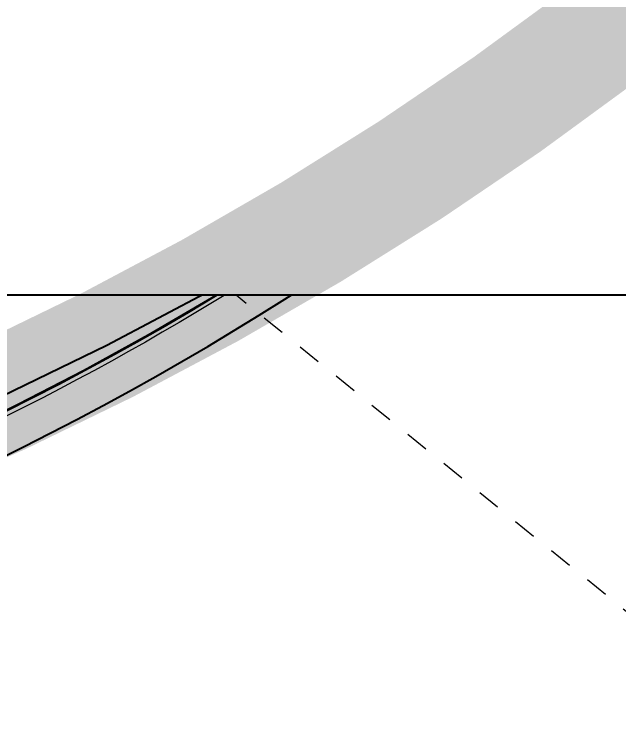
# Model space of a CAD drawing. Header units: metres. Extents: x 507649 to 509016, y 6966950 to 6967777.
# Drawn here: x 507909.088 to 507911.702, y 6967063.39 to 6967066.517 of the extents above; entities that cross this region are included whole.
import ezdxf

# ---------------------------------------------------------------- set-up
doc = ezdxf.new("R2010")
doc.units = ezdxf.units.M
doc.linetypes.add('Grid Line', pattern=[2.1, 1.2, -0.3, 0.3, -0.3])
doc.layers.add('A-FLOR', color=252, linetype='Continuous', lineweight=5)
for name, color, linetype in [('C_SWD_CATCHMENT', 142, 'Continuous'), ('C_WIPEOUT', 7, 'Continuous'), ('KRB_BACK', 1, 'Continuous'), ('KRB_LIP', 6, 'Continuous'), ('STRINGS LIP', 60, 'Continuous'), ('SWD_CATCHMENT', 4, 'Continuous'), ('XREF', 7, 'Continuous')]:
    doc.layers.add(name, color=color, linetype=linetype)
doc.layers.add('S-GRID', color=47, linetype='Continuous', lineweight=5, plot=False)
doc.styles.add('ISOCP', font='isocp.shx')

# ---------------------------------------------------------------- blocks, each defined once
blk = doc.blocks.new('25027_BNP_Skygate Play-Sheet - 000101 - SITE PLAN')
at = {"layer": 'A-FLOR'}
for points, knots in [([(-2467972.4, 3993314.99), (-2467884.97, 3994304.78), (-2467507.4, 3996133.18), (-2466748.37, 3997835.66), (-2466321.02, 3998583.21)], [-1, -1, -1, -1, -0.75, -0.53333333, -0.53333333, -0.53333333, -0.53333333]), ([(-2467326.1, 3987999.02), (-2467471.84, 3988424.42), (-2467718.65, 3989289.98), (-2468029.15, 3991063.73), (-2468051.51, 3992419.36), (-2467972.4, 3993314.99)], [-1, -1, -1, -1, -0.75, -0.5, 0, 0, 0, 0])]:
    blk.add_open_spline(points, degree=3, knots=knots, dxfattribs=at)
at = {"layer": 'S-GRID', "linetype": 'Grid Line'}
blk.add_line((-2350761.18, 4032670.82), (-2480207.7, 3988097.78), dxfattribs=at)
blk = doc.blocks.new('XE_ARCH')
at = {"xscale": 0.001, "yscale": 0.001, "zscale": 0.001, "rotation": 121.996}
blk.add_blockref('25027_BNP_Skygate Play-Sheet - 000101 - SITE PLAN', (509988.1258, 6971273.7702), dxfattribs=at)
blk = doc.blocks.new('XD_DESIGN_1')
at = {"layer": 'KRB_BACK'}
blk.add_lwpolyline([(507839.7718, 6967106.5278), (507846.1353, 6967100.9527), (507853.3075, 6967095.1702), (507861.4352, 6967088.7822), (507875.8074, 6967077.9166), (507876.5763, 6967077.4362), (507892.109, 6967067.7317), (507894.9217, 6967065.9743), (507898.2489, 6967064.2832, 0.332888), (507913.4172, 6967068.0916), (507918.7342, 6967074.6359), (507923.3141, 6967080.2728), (507927.1092, 6967084.944), (507934.6209, 6967094.192), (507935.172, 6967094.9555, 0.292545), (507935.3603, 6967107.4057, -0.006748)], format="xyb", dxfattribs=at)
at = {"layer": 'KRB_LIP'}
blk.add_lwpolyline([(507832.3552, 6967113.225), (507846.2318, 6967101.0676), (507853.4009, 6967095.2875), (507861.2594, 6967089.1032), (507875.8901, 6967078.0384), (507892.1885, 6967067.8589), (507894.9956, 6967066.1051), (507898.306, 6967064.4219, 0.329612), (507913.3009, 6967068.1863), (507915.1926, 6967070.5147), (507923.2089, 6967080.3814), (507928.8841, 6967087.3665), (507934.5029, 6967094.2847, 0.046332), (507935.6425, 6967096.0481, 0.264813), (507935.2328, 6967107.3265, -0.008427)], format="xyb", dxfattribs=at)
at = {"layer": 'STRINGS LIP', "color": 60, "linetype": 'Continuous', "lineweight": -3}
blk.add_polyline3d([(507915.1926, 6967070.5147, 4.6472), (507913.3009, 6967068.1863, 4.6772), (507913.0957, 6967067.9428, 4.6807), (507912.8846, 6967067.7045, 4.6843), (507912.6678, 6967067.4714, 4.6879), (507912.4453, 6967067.2436, 4.6915), (507912.2173, 6967067.0214, 4.695), (507911.9839, 6967066.8048, 4.6986), (507911.7453, 6967066.594, 4.7022), (507911.5015, 6967066.3892, 4.7057), (507911.2529, 6967066.1903, 4.7093), (507910.9994, 6967065.9976, 4.7129), (507910.7414, 6967065.8112, 4.7165), (507910.4788, 6967065.6311, 4.72), (507910.2119, 6967065.4575, 4.7236), (507909.9408, 6967065.2905, 4.7272), (507909.6657, 6967065.1302, 4.7307), (507909.3868, 6967064.9767, 4.7343), (507909.1041, 6967064.8301, 4.7379), (507908.818, 6967064.6904, 4.7415)], dxfattribs=at)
blk = doc.blocks.new('XD_SWD CATCHMENTS_1')
at = {"layer": 'SWD_CATCHMENT', "color": 142, "linetype": 'Continuous', "lineweight": -3, "flags": 128}
blk.add_lwpolyline([(507909.0333, 6967064.866), (507909.4879, 6967065.0868), (507909.9342, 6967065.3237), (507910.3719, 6967065.5763), (507910.8002, 6967065.8444), (507911.2187, 6967066.1277), (507911.6268, 6967066.4257), (507912.024, 6967066.7381), (507912.4098, 6967067.0644), (507912.7837, 6967067.4044), (507913.1452, 6967067.7575), (507913.4939, 6967068.1232), (507913.8293, 6967068.5012), (507914.151, 6967068.8909), (507914.6646, 6967069.4629)], dxfattribs=at)
at = {"layer": 'SWD_CATCHMENT', "color": 142, "linetype": 'Continuous', "lineweight": -3, "insert": (507908.917, 6967070.0545, 3.7626), "char_height": 3, "width": 16.777204, "attachment_point": 5, "rotation": 180, "style": 'ISOCP', "bg_fill": 3, "box_fill_scale": 1.25, "bg_fill_color": 256, "bg_fill_true_color": 13158600, "bg_fill_transparency": 0}
blk.add_mtext('6-1C\\P0.0408 Ha', dxfattribs=at)
at = {"layer": 'C_SWD_CATCHMENT', "const_width": 0.5}
blk.add_lwpolyline([(507914.6646, 6967069.4629), (507914.151, 6967068.8909), (507913.8293, 6967068.5012), (507913.4939, 6967068.1232), (507913.1452, 6967067.7575), (507912.7837, 6967067.4044), (507912.4098, 6967067.0644), (507912.024, 6967066.7381), (507911.6268, 6967066.4257), (507911.2187, 6967066.1277), (507910.8002, 6967065.8444), (507910.3719, 6967065.5763), (507909.9342, 6967065.3237), (507909.4879, 6967065.0868), (507909.0333, 6967064.866), (507908.5712, 6967064.6616)], dxfattribs=at)
at = {"layer": 'SWD_CATCHMENT', "color": 142, "linetype": 'Continuous', "lineweight": -3}
blk.add_line((507899.8615, 6967065.3045, 3.7626), (507917.9726, 6967065.3045, 3.7626), dxfattribs=at)

msp = doc.modelspace()

# ---------------------------------------------------------------- wipeouts: each hides what was drawn before it
msp.add_wipeout([(507723.8011, 6967241.8088), (507736.9038, 6967250.0059), (507760.7367, 6967264.9088), (507764.6684, 6967265.9652), (507815.2133, 6967293.8595), (507837.4913, 6967302.3745), (507839.8562, 6967300.2761), (507840.8961, 6967298.7998), (507842.0657, 6967296.5908), (507838.8724, 6967292.808), (507837.5645, 6967289.7506), (507837.011, 6967286.3837), (507836.2814, 6967278.3289), (507836.9971, 6967265.9725), (507843.1067, 6967257.9563), (507857.8477, 6967234.3862), (507868.3307, 6967217.5062), (507880.2937, 6967198.5636), (507889.5415, 6967183.5125), (507900.2424, 6967166.4749), (507910.8409, 6967149.644), (507913.3116, 6967147.5395), (507914.126, 6967146.2218), (507912.841, 6967145.3944), (507912.4384, 6967143.4595), (507911.5374, 6967137.3865), (507916.1358, 6967130.3374), (507919.2148, 6967125.4092), (507922.1877, 6967124.4847), (507928.054, 6967123.6868), (507927.7871, 6967121.7258), (507927.7635, 6967120.6986), (507927.9288, 6967120.068), (507928.0898, 6967119.3228), (507928.4899, 6967118.4968), (507930.3483, 6967115.5163), (507935.3955, 6967107.4524), (507936.3601, 6967105.6242), (507936.7066, 6967104.6961), (507936.9284, 6967103.6572), (507937.1086, 6967102.6738), (507937.164, 6967101.6488), (507937.1674, 6967100.8966), (507937.1674, 6967100.1265), (507936.9573, 6967099.1375), (507936.6334, 6967098.1695), (507936.6425, 6967097.7056), (507936.0104, 6967096.2291), (507934.9732, 6967094.4778), (507929.0926, 6967087.2523), (507926.7623, 6967084.378), (507923.3768, 6967080.3025), (507921.7081, 6967078.2108), (507915.3961, 6967070.4518), (507914.6646, 6967069.4629), (507914.151, 6967068.8909), (507913.1452, 6967067.7575), (507911.6268, 6967066.4257), (507910.3719, 6967065.5763), (507908.5712, 6967064.6616), (507906.6586, 6967064.0126), (507905.6724, 6967063.7921), (507903.6656, 6967063.5646), (507902.1503, 6967063.583), (507900.6458, 6967063.7634), (507899.1691, 6967064.1036), (507898.1888, 6967064.3683), (507897.7295, 6967064.6065), (507892.0825, 6967067.6893), (507875.813, 6967077.9131), (507861.1689, 6967088.9836), (507846.1377, 6967100.9508), (507841.0126, 6967105.4407), (507839.9227, 6967106.5719), (507832.2563, 6967113.1121), (507824.4016, 6967120.6225), (507817.9954, 6967127.1233), (507809.3407, 6967136.2305), (507805.3373, 6967140.4458), (507800.5168, 6967145.5216), (507791.2557, 6967155.2731), (507776.507, 6967170.8028), (507760.7081, 6967187.4383), (507754.4396, 6967194.1634), (507747.3302, 6967201.7907), (507740.5842, 6967210.4745), (507730.9155, 6967225.5569), (507725.5641, 6967234.4908), (507724.5634, 6967241.3688)]).dxf.layer = 'C_WIPEOUT'

# ---------------------------------------------------------------- next in the draw order: block references
at = {"layer": 'XREF'}
msp.add_blockref('XE_ARCH', (0, 0), dxfattribs=at)

# ---------------------------------------------------------------- next in the draw order: block references
msp.add_blockref('XD_DESIGN_1', (0, 0), dxfattribs=at)

# ---------------------------------------------------------------- next in the draw order: block references
msp.add_blockref('XD_SWD CATCHMENTS_1', (0, 0), dxfattribs=at)

doc.saveas('drawing.dxf')
